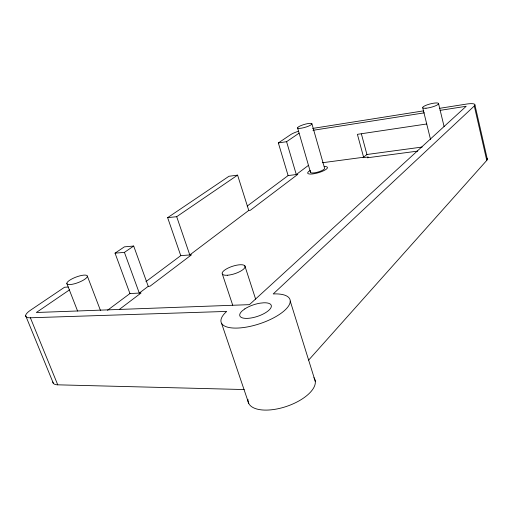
<?xml version="1.0" encoding="UTF-8"?>
<svg xmlns="http://www.w3.org/2000/svg" width="513" height="513" viewBox="0 0 513 513"><rect width="100%" height="100%" fill="white"/><g stroke="black" fill="none" stroke-linecap="round" stroke-linejoin="round"><path stroke-width="0.77" d="M308.646 360.107L486.76 160.402A12.876 3.559 -13.4 0 0 487.081 158.434M486.76 160.402L474.301 105.979L273.211 293.936A36.256 13.402 -18.4 0 1 285.113 309.98A36.256 13.402 -18.4 0 1 236.923 328.083A36.256 13.402 -18.4 0 1 226.688 311.417L30.382 317.778A17.724 4.995 -21.7 0 1 30.677 310.089L64.523 287.254L68.216 287.043M422.18 147.039L366.936 154.496L363.057 157.69L368.238 157.004L367.289 157.792L417.697 151.104M119.388 309.397L141.056 293L129.943 293.545L107.499 310.282M145.916 281.631L180.762 255.641L191.49 254.82L149.995 286.228L148.244 286.325L139.286 293.083L124.422 252.377L115.047 253.153L129.943 293.545M248.754 210.433L189.791 254.955L176.696 216.691L237.59 175.132L248.754 210.433L250.363 210.259L297.822 174.337L288.107 175.581L247.195 206.091M308.403 165.398L296.296 174.535L286.581 141.691L299.034 133.188M69.576 289.813L36.346 312.5L249.44 304.651L466.189 106.274L440.122 110.359M124.422 252.377L133.694 246.048L148.244 286.325M115.047 253.153L124.377 246.856L133.694 246.048M180.762 255.641L167.636 217.659L228.958 176.273L237.59 175.132M288.107 175.581L278.354 142.941L290.57 134.695A11.53 2.385 -16.4 0 1 298.579 131.219M312.609 128.43L423.757 110.834M439.526 108.339L466.323 104.101A13.12 2.898 -14.1 0 1 474.301 105.979M312.981 130.308L424.328 112.841M278.354 142.941L286.581 141.691M426.765 123.973L357.401 134.335L363.608 157.241L322.363 162.743M167.636 217.659L176.696 216.691M52.826 381.999A17.301 6.066 -23.1 0 0 57.745 384.827L244.207 389.547M25.65 315.655L53.423 383.474M30.382 317.778L57.745 384.827M66.837 283.471L77.591 311.038M87.357 276.122A10.92 2.95 -20.7 0 1 72.397 284.253A10.92 2.95 -20.7 0 1 71.551 279.117A10.92 2.95 -20.7 0 1 87.357 276.122L100.42 310.352M221.558 323.305L248.754 403.475M222.353 274.089L232.703 305.164M244.842 265.817L255.628 299.124M290.243 301.099L315.341 381.614M297.585 127.897L310.487 172.253M311.917 123.813A7.458 1.494 -16.3 0 1 301.355 128.186A7.458 1.494 -16.3 0 1 300.984 125.595A7.458 1.494 -16.3 0 1 311.917 123.813L324.614 168.283A7.342 1.828 -16.2 0 1 316.887 172.349A7.342 1.828 -16.2 0 1 310.673 171.708M361.409 134.008L366.936 154.496M422.738 107.833L430.522 139.421M438.5 103.363L444.085 126.538M474.942 105.056L487.35 159.331M324.235 166.52A10.279 2.559 -16.2 0 1 324.825 170.13A10.279 2.559 -16.2 0 1 310.801 174.067A10.279 2.559 -16.2 0 1 310.359 170.419M313.898 377.677A35.205 16.095 -18.9 0 1 285.94 406.61A35.205 16.095 -18.9 0 1 247.946 399.319M244.81 308.903L242.187 310.91A16.563 6.118 -18.4 0 0 247.099 318.387A16.563 6.118 -18.4 0 0 269.004 310.141A16.563 6.118 -18.4 0 0 263.74 302.792L260.014 303.183A16.563 6.118 -18.4 0 0 244.81 308.903M425.982 108.224A8.234 1.744 -14.6 0 0 438.57 103.818A8.234 1.744 -14.6 0 0 427.335 104.787A8.234 1.744 -14.6 0 0 425.982 108.224M227.464 275.231A12.036 3.873 -18.3 0 0 245.105 266.798A12.036 3.873 -18.3 0 0 228.311 267.959A12.036 3.873 -18.3 0 0 227.464 275.231"/></g></svg>
